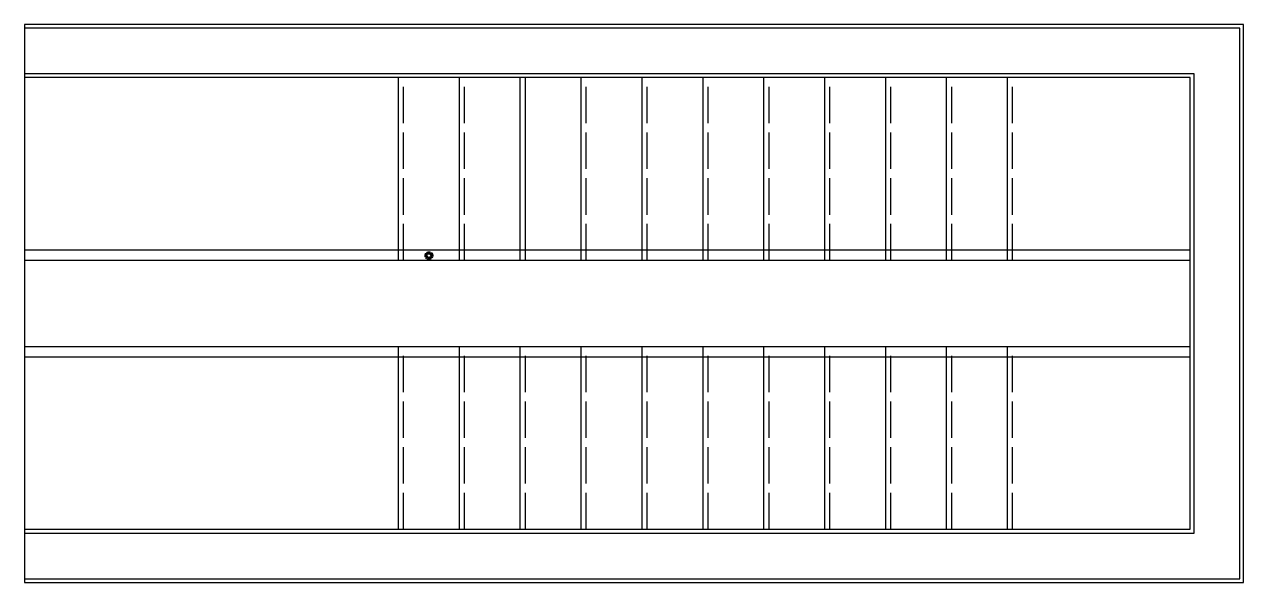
# Model space of a CAD drawing. Header units: inches. Extents: x -45 to 195, y 33 to 143.
import ezdxf

# ---------------------------------------------------------------- set-up
doc = ezdxf.new("R2010")
doc.units = ezdxf.units.IN
doc.header["$LTSCALE"] = 0.6
doc.header["$MEASUREMENT"] = 0
doc.linetypes.add('ACAD_ISO02W100', pattern=[15, 12, -3])

# ---------------------------------------------------------------- blocks, each defined once
blk = doc.blocks.new('*U8')
at = {"linetype": 'ACAD_ISO02W100'}
blk.add_line((0, -18), (0, 18), dxfattribs=at)
blk = doc.blocks.new('*U9')
at = {"color": 0, "linetype": 'ByBlock', "lineweight": -2, "transparency": 16777216}
for p in [(0, 0), (12, 0), (24, 0), (36, 0), (48, 0), (60, 0), (72, 0), (84, 0), (96, 0), (108, 0), (120, 0)]:
    blk.add_blockref('*U8', p, dxfattribs=at)

msp = doc.modelspace()

# ---------------------------------------------------------------- linework, layer by layer
for p, q in [((195.43, 143.13), (-44.77, 143.13)), ((-44.77, 143.13), (-44.77, 33.13)), ((194.68, 142.38), (-44.77, 142.38)), ((194.68, 33.88), (194.68, 142.38)), ((195.43, 33.13), (195.43, 143.13)), ((185.68, 133.38), (-44.77, 133.38)), ((184.93, 132.63), (-44.77, 132.63)), ((28.93, 96.63), (28.93, 132.63)), ((40.93, 96.63), (40.93, 132.63)), ((52.93, 96.63), (52.93, 132.63)), ((53.93, 96.63), (53.93, 132.63)), ((64.93, 96.63), (64.93, 132.63)), ((76.93, 96.63), (76.93, 132.63)), ((88.93, 96.63), (88.93, 132.63)), ((100.93, 96.63), (100.93, 132.63)), ((112.93, 96.63), (112.93, 132.63)), ((124.93, 96.63), (124.93, 132.63)), ((136.93, 96.63), (136.93, 132.63)), ((148.93, 96.63), (148.93, 132.63)), ((184.93, 43.63), (184.93, 132.63)), ((185.68, 42.88), (185.68, 133.38)), ((184.93, 98.63), (-44.77, 98.63)), ((184.93, 96.63), (-44.77, 96.63)), ((-44.77, 79.63), (184.93, 79.63)), ((28.93, 43.63), (28.93, 79.63)), ((40.93, 43.63), (40.93, 79.63)), ((52.93, 43.63), (52.93, 79.63)), ((64.93, 43.63), (64.93, 79.63)), ((76.93, 43.63), (76.93, 79.63)), ((88.93, 43.63), (88.93, 79.63)), ((100.93, 43.63), (100.93, 79.63)), ((112.93, 43.63), (112.93, 79.63)), ((124.93, 43.63), (124.93, 79.63)), ((136.93, 43.63), (136.93, 79.63)), ((148.93, 43.63), (148.93, 79.63)), ((-44.77, 77.63), (184.93, 77.63)), ((-44.77, 43.63), (184.93, 43.63)), ((-44.77, 42.88), (185.68, 42.88)), ((-44.77, 33.88), (194.68, 33.88)), ((-44.77, 33.13), (195.43, 33.13))]:
    msp.add_line(p, q)
at = {"linetype": 'ACAD_ISO02W100'}
for p, q in [((29.93, 43.63), (29.93, 79.63)), ((41.93, 43.63), (41.93, 79.63)), ((53.93, 43.63), (53.93, 79.63)), ((65.93, 43.63), (65.93, 79.63)), ((77.93, 43.63), (77.93, 79.63)), ((89.93, 43.63), (89.93, 79.63)), ((101.93, 43.63), (101.93, 79.63)), ((113.93, 43.63), (113.93, 79.63)), ((125.93, 43.63), (125.93, 79.63)), ((137.93, 43.63), (137.93, 79.63)), ((149.93, 43.63), (149.93, 79.63))]:
    msp.add_line(p, q, dxfattribs=at)
at = {"linetype": 'ACAD_ISO02W100', "lineweight": 100}
msp.add_circle((34.93, 97.57), 0.569, dxfattribs=at)

# ---------------------------------------------------------------- block references
msp.add_blockref('*U9', (29.93, 114.63), dxfattribs=at)

doc.saveas('drawing.dxf')
